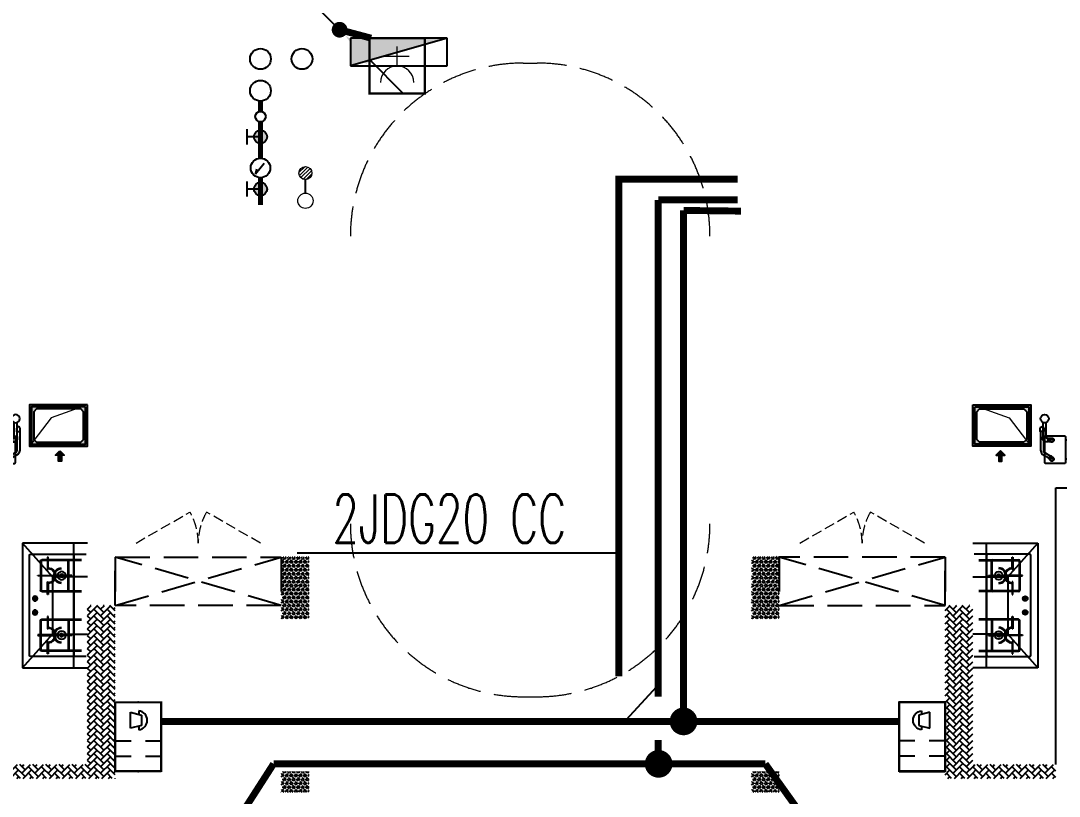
# Model space of a CAD drawing. Extents: x 5031545 to 5313844, y -886381 to -283477.
# Drawn here: x 5109229 to 5116738, y -842222 to -836618 of the extents above; entities that cross this region are included whole.
import ezdxf
from ezdxf.enums import TextEntityAlignment as Align

# ---------------------------------------------------------------- set-up
doc = ezdxf.new("R2010")
doc.units = 0
doc.header["$LTSCALE"] = 1000
doc.header["$MEASUREMENT"] = 0
doc.linetypes.add('A户型$0$DASH', pattern=[0.35, 0.25, -0.1])
doc.linetypes.add('DASH', pattern=[0.35, 0.25, -0.1])
doc.layers.get('0').update_dxf_attribs({"linetype": 'CONTINUOUS'})
for name, color, linetype in [('!!电气', 1, 'CONTINUOUS'), ('5fur', 175, 'CONTINUOUS'), ('AH-FURNITURE', 1, 'CONTINUOUS'), ('DIM-照明', 7, 'CONTINUOUS'), ('EQUIP-安防', 3, 'CONTINUOUS'), ('EQUIP_消火栓', 7, 'CONTINUOUS'), ('LVTRY', 252, 'CONTINUOUS'), ('LWIRE', 4, 'CONTINUOUS'), ('VPIPE-凝结', 150, 'CONTINUOUS'), ('VPIPE-消防', 1, 'TG_X'), ('VPIPE-给水', 3, 'TG_J'), ('WIRE-安防', 4, 'CONTINUOUS'), ('WIRE-消防', 4, 'CONTINUOUS'), ('WIRE-综合布线', 5, 'DASH'), ('保温', 6, 'CONTINUOUS'), ('建筑-排气道', 252, 'CONTINUOUS'), ('污水', 3, 'CONTINUOUS'), ('给水', 4, 'CONTINUOUS')]:
    doc.layers.add(name, color=color, linetype=linetype)
for name, color, linetype, lineweight in [('EQUIP-消防', 3, 'CONTINUOUS', 20), ('EQUIP_地漏', 7, 'CONTINUOUS', 18), ('PUB_HATCH', 8, 'CONTINUOUS', 9), ('STAIR', 252, 'CONTINUOUS', 20), ('VPIPE-废水', 31, 'TG_F', 18), ('WINDOW', 146, 'CONTINUOUS', 20), ('平面-空调预留孔', 252, 'CONTINUOUS', 15), ('立面-洞口示意', 252, 'CONTINUOUS', 13)]:
    doc.layers.add(name, color=color, linetype=linetype, lineweight=lineweight)
doc.styles.add('_TEL_DIM', font='simplex.shx', dxfattribs={"width": 0.8, "height": 3.5, "bigfont": 'hztxt.shx'})
doc.styles.add('DIM_FONT', font='SIMPLEX', dxfattribs={"width": 0.7, "bigfont": 'GBCBIG'})
doc.styles.get("Standard").update_dxf_attribs({"font": 'gbenor.shx', "bigfont": 'gbcbig.shx'})
doc.styles.add('TG_LINETYPE', font='SIMPLEX', dxfattribs={"width": 0.8, "height": 3, "bigfont": 'HZTXT'})
doc.linetypes.add('TG_F', pattern='A,2,-0.3,["F",TG_LINETYPE,S=0.1,R=0,X=-0.23,Y=-0.15],0', length=2.3)
doc.linetypes.add('TG_J', pattern='A,2,-0.22,["J",TG_LINETYPE,S=0.1,R=0,X=-0.18,Y=-0.15],0', length=2.22)
doc.linetypes.add('TG_X', pattern='A,4,-0.3,["X",TG_LINETYPE,S=0.1,R=0,X=-0.23,Y=-0.15],0', length=4.3)
pattern_1 = [(45, (0, 0), (0, 47.4157523), [100.584, -33.528]), (135, (23.708, 23.708), (3e-15, 47.4157523), [100.584, -33.528])]
pattern_2 = [(90, (0, 0), (-16.49778, 1e-15), [9.525, -19.05]), (210, (0, 0), (8.24889, -14.2874966), [9.525, -19.05]), (150, (6e-16, 9.525), (-8.24889, -14.2874966), [9.525, -19.05])]

# ---------------------------------------------------------------- blocks, each defined once
blk = doc.blocks.new('$equip$00002628')
at = {"linetype": 'Continuous'}
for p, q in [((-0.625, 0.415), (0.625, 0.415)), ((-0.625, -0.415), (-0.625, 0.415)), ((0.071, 0.129), (0.071, 0.415)), ((0.35, 0.129), (0.35, 0.415)), ((0.625, 0.415), (0.625, -0.415)), ((-0.472, 0.01), (-0.409, 0.01)), ((-0.446, -0.138), (-0.395, 0.058)), ((-0.395, 0.058), (-0.395, 0.058)), ((-0.395, 0.058), (-0.206, 0.058)), ((-0.206, 0.058), (-0.155, -0.138)), ((-0.191, 0.01), (-0.129, 0.01)), ((-0.155, -0.138), (-0.446, -0.138)), ((0.071, -0.415), (0.071, -0.129)), ((0.35, -0.415), (0.35, -0.129)), ((0.625, -0.415), (-0.625, -0.415))]:
    blk.add_line(p, q, dxfattribs=at)
at = {"const_width": 0.04}
blk.add_lwpolyline([(-0.625, 0.415), (0.625, 0.415), (0.625, -0.415), (-0.625, -0.415), (-0.625, 0.415), (0.625, 0.415)], dxfattribs=at)
at = {"linetype": 'Continuous'}
blk.add_arc((-0.3, -0.011), 0.173, 6.9897, 173.0103, dxfattribs=at)
for p in [(0, 0.415), (-0.625, 0), (0.625, 0), (0, -0.415)]:
    blk.add_point(p)
at = {"color": 7, "style": '_TEL_DIM', "flags": 1}
blk.add_attdef('A', text='', height=0.000025, dxfattribs=at).set_placement((0, 0), align=Align.MIDDLE_CENTER)
blk = doc.blocks.new('$equip$00002656')
for p, q in [((-0.5, 1), (-0.5, 0)), ((0.5, 1), (-0.5, 1)), ((0.5, 0), (0.5, 1)), ((0, 0.5), (0, 0.15)), ((-0.219, 0.331), (0.222, 0.331)), ((-0.5, 0), (0.5, 0))]:
    blk.add_line(p, q)
at = {"const_width": 0.04}
blk.add_lwpolyline([(-0.5, 1), (0.5, 1), (0.5, 0), (-0.5, 0), (-0.5, 1), (0.5, 1)], dxfattribs=at)
blk.add_arc((0, 0.8), 0.3, 180, 0)
for p in [(0, 1), (-0.5, 0.5), (0.5, 0.5), (0, 0)]:
    blk.add_point(p)
at = {"color": 7, "flags": 1}
for tag, height, p in [('B', 0.4, (0.762, 0.292)), ('A', 0.00002, (0, 0))]:
    blk.add_attdef(tag, text='', height=height, dxfattribs=at).set_placement(p, align=Align.MIDDLE_CENTER)
blk = doc.blocks.new('$TelecSys$00000081')
for p, q in [((0.104, 0.104), (0.104, 0.104)), ((-0.104, -0.104), (-0.104, -0.104)), ((-1.15, -1.15), (-0.55, -0.55))]:
    blk.add_line(p, q)
at = {"const_width": 0.142}
blk.add_lwpolyline([(0.071, 0, 1), (-0.071, 0, 1)], format="xyb", close=True, dxfattribs=at)
blk.add_solid([(-0.62, -0.48), (-0.48, -0.62), (-0.1, -0.1)])
at = {"width": 0.8, "flags": 9}
blk.add_attdef('A', (0, 0), '', height=0.00002, rotation=180, dxfattribs=at)
blk = doc.blocks.new('$TelecSys$00000079')
for p, q in [((0.7, 0.7), (0, 0)), ((0.104, 0.104), (0.104, 0.104)), ((-0.104, -0.104), (-0.104, -0.104))]:
    blk.add_line(p, q)
at = {"const_width": 0.142}
blk.add_lwpolyline([(-0.071, 0, 1), (0.071, 0, 1)], format="xyb", close=True, dxfattribs=at)
blk.add_solid([(0.63, 0.77), (0.77, 0.63), (1.15, 1.15)])
at = {"width": 0.8, "flags": 9}
blk.add_attdef('A', (0, 0), '', height=0.00002, dxfattribs=at)
blk = doc.blocks.new('$TwtSys$00000434')
at = {"color": 252}
for p, q in [((-0.5, 0.5), (-0.5, -0.5)), ((-0.5, -0.5), (0.5, 0.5)), ((0.5, 0.5), (-0.5, 0.5)), ((0.5, -0.5), (0.5, 0.5)), ((-0.5, -0.5), (0.5, -0.5))]:
    blk.add_line(p, q, dxfattribs=at)
blk.add_solid([(0.5, -0.5), (0.5, 0.5), (-0.5, -0.5)], dxfattribs=at)
blk = doc.blocks.new('VDVDVDCZSCCS')
at = {"layer": '保温', "linetype": 'Continuous', "ltscale": 10}
h = blk.add_hatch(dxfattribs=at)
h.set_pattern_fill('HEX', color=251, scale=10, angle=90, style=0)
h.set_pattern_definition(pattern_2)
h.paths.add_polyline_path([(546716.7, 372073.7), (546916.7, 372073.7), (546916.6, 372523.7), (546716.6, 372523.7)])
h = blk.add_hatch(dxfattribs=at)
h.set_pattern_fill('HEX', color=251, scale=10, angle=90, style=0)
h.set_pattern_definition(pattern_2)
h.paths.add_polyline_path([(550316.4, 372073.8), (550116.4, 372073.8), (550116.5, 372523.8), (550316.5, 372523.8)])
at = {"layer": '保温', "linetype": 'ByBlock', "ltscale": 10}
h = blk.add_hatch(dxfattribs=at)
h.set_pattern_fill('AR-HBONE', color=251, scale=55)
h.set_pattern_definition(pattern_1)
h.paths.add_polyline_path([(545316.6, 372173.7), (545316.7, 370923.7), (545516.7, 370923.7), (545516.6, 372173.7)])
h = blk.add_hatch(dxfattribs=at)
h.set_pattern_fill('AR-HBONE', color=251, scale=55)
h.set_pattern_definition(pattern_1)
h.paths.add_polyline_path([(551716.6, 372173.7), (551716.5, 370923.7), (551516.5, 370923.7), (551516.6, 372173.7)])
h = blk.add_hatch(dxfattribs=at)
h.set_pattern_fill('AR-HBONE', color=251, scale=55)
h.set_pattern_definition(pattern_1)
h.paths.add_polyline_path([(545316.7, 370923.7), (545316.7, 371023.7), (544716.7, 371023.7), (544716.7, 370923.7)])
h = blk.add_hatch(dxfattribs=at)
h.set_pattern_fill('AR-HBONE', color=251, scale=55)
h.set_pattern_definition(pattern_1)
h.paths.add_polyline_path([(551716.5, 370923.7), (551716.5, 371023.7), (552316.5, 371023.7), (552316.5, 370923.7)])
at = {"layer": '保温', "linetype": 'Continuous', "ltscale": 10}
h = blk.add_hatch(dxfattribs=at)
h.set_pattern_fill('HEX', color=251, scale=10, angle=90, style=0)
h.set_pattern_definition(pattern_2)
h.paths.add_polyline_path([(546716.7, 370823.7), (546916.7, 370823.7), (546916.6, 370973.7), (546716.6, 370973.7)])
h = blk.add_hatch(dxfattribs=at)
h.set_pattern_fill('HEX', color=251, scale=10, angle=90, style=0)
h.set_pattern_definition(pattern_2)
h.paths.add_polyline_path([(550316.4, 370823.8), (550116.4, 370823.8), (550116.5, 370973.8), (550316.5, 370973.8)])
blk = doc.blocks.new('A$C2705576B')
at = {"layer": '给水'}
h = blk.add_hatch(color=252, dxfattribs=at)
edge = h.paths.add_edge_path()
edge.add_arc((417.5, -1741.2), 47.2, 0, 360)
h = blk.add_hatch(color=252, dxfattribs=at)
edge = h.paths.add_edge_path()
edge.add_arc((794.7, -1741.2), 47.2, 0, 360)
at = {"layer": '给水', "color": 252}
for p, q in [((363.1, -1645.4), (471.8, -1645.4)), ((417.5, -1741.2), (417.5, -1645.4)), ((740.3, -1645.4), (849, -1645.4)), ((794.7, -1741.2), (794.7, -1645.4)), ((601.1, -1768.1), (525.3, -1704.3)), ((525.3, -1704.3), (564, -1715))]:
    blk.add_line(p, q, dxfattribs=at)
at = {"layer": '给水', "color": 252, "const_width": 35.4}
for points in [[(499.1, -1741.2), (302.5, -1741.2)], [(903.5, -1741.2), (640.6, -1741.2)], [(1052.8, -1741.2), (978.5, -1741.2)]]:
    blk.add_lwpolyline(points, dxfattribs=at)
at = {"layer": '给水', "color": 252}
for centre, radius in [((417.5, -1741.2), 47.2), ((569.8, -1741.2), 70.8), ((794.7, -1741.2), 47.2), ((941, -1741.2), 37.5)]:
    blk.add_circle(centre, radius, dxfattribs=at)
blk = doc.blocks.new('$TwtSys$00000141')
at = {"color": 1}
for p, q in [((-47.1, 3.8), (-5, 45.9)), ((-47.1, 3.8), (-5, 45.9)), ((-43.6, -17.5), (17.5, 43.6)), ((-43.6, -17.5), (17.5, 43.6)), ((-33.2, -33.2), (33.2, 33.2)), ((-33.2, -33.2), (33.2, 33.2)), ((-16.2, -43.5), (43.8, 16.4)), ((-16.2, -43.5), (43.8, 16.4)), ((5.7, -46.1), (46.1, -5.7)), ((5.7, -46.1), (46.1, -5.7))]:
    blk.add_line(p, q, dxfattribs=at)
blk.add_circle((0, 0), 47, dxfattribs=at)
blk.add_circle((0, 0), 47, dxfattribs=at)
blk = doc.blocks.new('*U140')
h = blk.add_hatch(color=5)
h.set_gradient(color1=(0, 0, 255), rotation=180, tint=1)
h.paths.add_polyline_path([(0, 0), (-6.35, -6.35), (-6.35, -2.159), (-15, -2.159), (-15, 2.159), (-6.35, 2.159), (-6.35, 6.35)])
at = {"color": 0, "linetype": 'Continuous'}
blk.add_lwpolyline([(0, 0), (-6.35, -6.35), (-6.35, -2.159), (-15, -2.159), (-15, 2.159), (-6.35, 2.159), (-6.35, 6.35)], close=True, dxfattribs=at)
blk = doc.blocks.new('vcxvcdfvdxv')
at = {"layer": 'PUB_HATCH'}
blk.add_hatch(color=252, dxfattribs=at).paths.add_polyline_path([(582308.7, 371343.3), (582308.7, 371073.3), (582448.7, 371073.3), (582448.7, 371088.3), (582343.7, 371088.3), (582323.7, 371108.3), (582323.7, 371308.3), (582343.7, 371328.3), (582663.7, 371328.3), (582683.7, 371308.3), (582683.7, 371108.3), (582663.7, 371088.3), (582558.7, 371088.3), (582558.7, 371073.3), (582698.7, 371073.3), (582698.7, 371343.3)])
at = {"layer": 'AH-FURNITURE', "color": 252}
for p, q in [((582803.7, 371125.8), (582803.7, 371230)), ((582823.7, 371125.8), (582823.7, 371230)), ((582784.7, 371165.8), (582784.7, 371030.8)), ((582804.7, 371165.8), (582804.7, 371030.8)), ((582843.2, 371113.3), (582836.2, 371113.3)), ((582843.2, 371093.3), (582836.2, 371093.3)), ((582994.7, 371103.3), (582964.7, 371103.3)), ((582994.7, 371103.3), (582994.7, 370965.3)), ((582796.4, 371002.5), (582842.7, 370974.2)), ((582810.5, 371016.6), (582856.8, 370988.3)), ((582994.7, 370965.3), (582964.7, 370965.3))]:
    blk.add_line(p, q, dxfattribs=at)
for points in [[(582781.7, 371188.3, -1), (582807.7, 371188.3), (582807.7, 371165.8), (582781.7, 371165.8)], [(582836.2, 371090.3), (582820.7, 371090.3, -0.414214), (582800.7, 371110.3), (582800.7, 371125.8), (582826.7, 371125.8), (582826.7, 371116.3), (582836.2, 371116.3)], [(582964.7, 371124.3), (582964.7, 370944.3, -0.414214), (582954.7, 370934.3), (582824.7, 370934.3, -0.414214), (582814.7, 370944.3), (582814.7, 371124.3, -0.414214), (582824.7, 371134.3), (582954.7, 371134.3, -0.414214)], [(582865.7, 371116.3, -1), (582865.7, 371090.3), (582843.2, 371090.3), (582843.2, 371116.3)], [(582874.9, 370974.5, -1), (582856.5, 370956.1), (582840.6, 370972), (582859, 370990.4)]]:
    blk.add_lwpolyline(points, format="xyb", close=True, dxfattribs=at)
for centre, radius in [((582813.7, 371258.3), 30), ((582865.7, 371103.3), 15), ((582865.7, 371103.3), 10), ((582865.7, 370965.3), 15), ((582865.7, 370965.3), 10)]:
    blk.add_circle(centre, radius, dxfattribs=at)
for radius in [40, 20]:
    blk.add_arc((582824.7, 371030.8), radius, 180, 225, dxfattribs=at)
at = {"layer": 'LVTRY', "color": 252}
for p, q in [((583168.7, 371227.7), (583168.7, 370839)), ((583813, 371258.3), (583199.4, 371258.3)), ((583843.7, 370839), (583843.7, 371227.7)), ((583260.7, 371176.5), (583466.2, 371176.5)), ((583474.8, 371199.4), (583436, 371095.8)), ((583453.7, 371085.6), (583524, 371171)), ((583504.1, 371209.9), (583518.4, 371201.7)), ((583690.3, 371176.5), (583751.6, 371176.5)), ((582448.7, 371088.3), (582448.7, 371073.3)), ((582558.7, 371088.3), (582558.7, 371073.3)), ((583199.4, 370900.4), (583199.4, 371115.2)), ((583436, 371095.8), (583453.7, 371085.6)), ((583588, 371115.2), (583588, 370900.4)), ((583628.9, 370900.4), (583628.9, 371115.2)), ((583813, 371115.2), (583813, 370900.4)), ((583199.4, 370808.3), (583813, 370808.3)), ((583526.6, 370839), (583260.7, 370839)), ((583751.6, 370839), (583690.3, 370839)), ((582893.7, 368758.3), (582893.7, 370758.3)), ((582893.7, 370758.3), (583993.7, 370758.3)), ((583993.7, 370758.3), (583993.7, 369632.3)), ((582293.7, 370358.3), (582763.9, 370358.3)), ((582393.7, 369458.3), (582393.7, 370358.3)), ((582547.9, 370115.4), (582763.9, 370358.3)), ((582763.9, 370358.3), (582763.9, 369458.3)), ((582703.7, 370278.3), (582303.7, 370278.3)), ((582393.7, 370268.3), (582393.7, 369548.3)), ((582578.9, 370168.3), (582578.9, 370258.3)), ((582578.9, 370258.3), (582583.4, 370258.3)), ((582583.4, 370258.3), (582583.4, 370168.3)), ((582713.7, 369548.3), (582713.7, 370268.3)), ((582338.7, 370238.3), (582623.7, 370238.3)), ((582338.7, 370233.3), (582623.7, 370233.3)), ((582428.7, 370018.3), (582428.7, 370228.3)), ((582433.7, 370018.3), (582433.7, 370228.3)), ((582628.7, 370228.3), (582628.7, 370018.3)), ((582633.7, 370228.3), (582633.7, 370018.3)), ((582293.7, 370115.4), (582547.9, 370115.4)), ((582393.7, 369700.3), (582393.7, 370115.4)), ((582408.7, 370125.6), (582536.2, 370125.6)), ((582408.7, 370121.1), (582408.7, 370125.6)), ((582536.2, 370121.1), (582408.7, 370121.1)), ((582653.7, 370125.6), (582526.2, 370125.6)), ((582526.2, 370125.6), (582526.2, 370121.1)), ((582526.2, 370121.1), (582653.7, 370121.1)), ((582536.2, 370125.6), (582536.2, 370121.1)), ((582547.9, 370115.4), (582547.9, 369700.3)), ((582583.4, 370168.3), (582578.9, 370168.3)), ((582653.7, 370121.1), (582653.7, 370125.6)), ((582583.4, 370078.3), (582578.9, 370078.3)), ((582578.9, 370078.3), (582578.9, 369988.3)), ((582583.4, 369988.3), (582583.4, 370078.3)), ((582623.7, 370013.3), (582338.7, 370013.3)), ((582623.7, 370008.3), (582338.7, 370008.3)), ((582578.9, 369988.3), (582583.4, 369988.3)), ((582693.1, 369958.3), (582654.3, 369958.3)), ((582673.7, 369938.9), (582673.7, 369977.7)), ((582673.7, 369838.9), (582673.7, 369877.7)), ((582623.7, 369808.3), (582338.7, 369808.3)), ((582623.7, 369803.3), (582338.7, 369803.3)), ((582578.9, 369738.3), (582578.9, 369828.3)), ((582578.9, 369828.3), (582583.4, 369828.3)), ((582583.4, 369828.3), (582583.4, 369738.3)), ((582693.1, 369858.3), (582654.3, 369858.3)), ((582428.7, 369798.3), (582428.7, 369588.3)), ((582433.7, 369798.3), (582433.7, 369588.3)), ((582583.4, 369738.3), (582578.9, 369738.3)), ((582628.7, 369588.3), (582628.7, 369798.3)), ((582633.7, 369588.3), (582633.7, 369798.3)), ((582547.9, 369700.3), (582293.7, 369700.3)), ((582536.2, 369695.6), (582408.7, 369695.6)), ((582408.7, 369695.6), (582408.7, 369691.1)), ((582408.7, 369691.1), (582536.2, 369691.1)), ((582526.2, 369691.1), (582526.2, 369695.6)), ((582526.2, 369695.6), (582653.7, 369695.6)), ((582653.7, 369691.1), (582526.2, 369691.1)), ((582536.2, 369691.1), (582536.2, 369695.6)), ((582763.9, 369458.3), (582547.9, 369700.3)), ((582653.7, 369695.6), (582653.7, 369691.1)), ((582338.7, 369583.3), (582623.7, 369583.3)), ((582338.7, 369578.3), (582623.7, 369578.3)), ((582583.4, 369648.3), (582578.9, 369648.3)), ((582578.9, 369648.3), (582578.9, 369558.3)), ((582583.4, 369558.3), (582583.4, 369648.3)), ((583969.7, 369632.3), (583969.7, 369220.3)), ((583988.9, 369632.3), (583969.7, 369632.3)), ((583988.9, 369632.3), (583988.9, 368808.3)), ((584561.7, 369632.3), (583988.9, 369632.3)), ((584561.7, 368808.3), (584561.7, 369632.3)), ((582303.7, 369538.3), (582703.7, 369538.3)), ((582578.9, 369558.3), (582583.4, 369558.3)), ((582763.9, 369458.3), (582293.7, 369458.3)), ((583926.2, 369214.5), (583945.2, 369217.5)), ((583969.9, 368805.4), (583926.2, 369214.5)), ((583945.2, 369217.5), (583988.9, 368808.3)), ((583988.9, 369220.3), (583969.7, 369220.3)), ((583980.1, 369197), (583948.5, 369192.2)), ((583980.1, 369197), (583988.9, 369130.7)), ((583985.2, 368831.8), (583988.9, 368832.4)), ((583988.9, 368808.3), (583969.9, 368805.4)), ((583988.9, 368808.3), (584561.7, 368808.3))]:
    blk.add_line(p, q, dxfattribs=at)
for points in [[(582293.7, 371358.3), (582713.7, 371358.3), (582713.7, 371058.3), (582293.7, 371058.3)], [(582308.7, 371343.3), (582698.7, 371343.3), (582698.7, 371073.3), (582308.7, 371073.3)], [(582663.7, 371088.3), (582343.7, 371088.3), (582323.7, 371108.3), (582323.7, 371308.3), (582343.7, 371328.3), (582663.7, 371328.3), (582683.7, 371308.3), (582683.7, 371108.3), (582663.7, 371088.3)], [(584561.7, 368845.2), (584593.7, 368845.2), (584593.7, 369595.5), (584561.7, 369595.5)]]:
    blk.add_lwpolyline(points, close=True, dxfattribs=at)
for centre, radius in [((583444.8, 371207.2), 20.5), ((583567.5, 371207.2), 20.5), ((583649.4, 371207.2), 20.5), ((583393.7, 371007.8), 25.6), ((583715.8, 371007.8), 25.6), ((582481.2, 370123.3), 29.7), ((582481.2, 370123.3), 11.7), ((582673.7, 369958.3), 17), ((582673.7, 369858.3), 17), ((582481.2, 369693.3), 29.7), ((582481.2, 369693.3), 11.7)]:
    blk.add_circle(centre, radius, dxfattribs=at)
for centre, radius, start, end in [((583199.4, 371227.7), 30.7, 89.99999, 179.99999), ((583813, 371227.7), 30.7, 359.99999, 89.99999), ((583260.7, 371115.2), 61.4, 89.99999, 179.99999), ((583493.9, 371192.2), 20.5, 59.99999, 159.46231), ((583508.2, 371184), 20.5, 320.53767, 59.99999), ((583526.6, 371115.2), 61.4, 359.99999, 89.99999), ((583690.3, 371115.2), 61.4, 89.99999, 179.99999), ((583751.6, 371115.2), 61.4, 359.99999, 89.99999), ((583260.7, 370900.4), 61.4, 179.99999, 269.99999), ((583526.6, 370900.4), 61.4, 269.99999, 359.99999), ((583690.3, 370900.4), 61.4, 179.99999, 269.99999), ((583751.6, 370900.4), 61.4, 269.99999, 359.99999), ((583199.4, 370839), 30.7, 179.99999, 269.99999), ((583813, 370839), 30.7, 269.99999, 359.99999), ((582403.7, 370268.3), 10, 90, 180), ((582703.7, 370268.3), 10, 0, 90), ((582438.7, 370228.3), 10, 90, 180), ((582438.7, 370228.3), 5, 90, 180), ((582481.2, 370123.3), 56.7, 2.27424, 87.72576), ((582481.2, 370123.3), 52.2, 2.47041, 87.52959), ((582581.2, 370123.3), 56.7, 92.27424, 177.72576), ((582581.2, 370123.3), 52.2, 92.47041, 177.52959), ((582623.7, 370228.3), 10, 0, 90), ((582623.7, 370228.3), 5, 0, 90), ((582481.2, 370123.3), 56.7, 272.27424, 357.72576), ((582481.2, 370123.3), 52.2, 272.47041, 357.52959), ((582581.2, 370123.3), 56.7, 182.27424, 267.72576), ((582581.2, 370123.3), 52.2, 182.47041, 267.52959), ((582438.7, 370018.3), 10, 180, 270), ((582438.7, 370018.3), 5, 180, 270), ((582623.7, 370018.3), 5, 270, 0), ((582623.7, 370018.3), 10, 270, 0), ((582438.7, 369798.3), 10, 90, 180), ((582438.7, 369798.3), 5, 90, 180), ((582623.7, 369798.3), 10, 0, 90), ((582623.7, 369798.3), 5, 0, 90), ((582481.2, 369693.3), 56.7, 2.27424, 87.72576), ((582481.2, 369693.3), 52.2, 2.47041, 87.52959), ((582581.2, 369693.3), 56.7, 92.27424, 177.72576), ((582581.2, 369693.3), 52.2, 92.47041, 177.52959), ((582481.2, 369693.3), 56.7, 272.27424, 357.72576), ((582481.2, 369693.3), 52.2, 272.47041, 357.52959), ((582581.2, 369693.3), 56.7, 182.27424, 267.72576), ((582581.2, 369693.3), 52.2, 182.47041, 267.52959), ((582438.7, 369588.3), 10, 180, 270), ((582438.7, 369588.3), 5, 180, 270), ((582623.7, 369588.3), 5, 270, 0), ((582623.7, 369588.3), 10, 270, 0), ((582403.7, 369548.3), 10, 180, 270), ((582703.7, 369548.3), 10, 270, 0)]:
    blk.add_arc(centre, radius, start, end, dxfattribs=at)
at = {"layer": '平面-空调预留孔', "color": 252}
for p, q in [((584063.5, 371184.7), (584063.5, 371312.1)), ((584063.5, 371312.1), (584155.9, 371312.1)), ((584162.5, 371292.3), (584162.5, 371305.5)), ((584374.9, 371292.3), (584374.9, 371305.5)), ((584381.5, 371312.1), (584473.9, 371312.1)), ((584473.9, 371312.1), (584473.9, 371184.7)), ((584169.1, 371285.7), (584368.3, 371285.7)), ((584467.3, 371178.1), (584070.1, 371178.1))]:
    blk.add_line(p, q, dxfattribs=at)
blk.add_lwpolyline([(584344.5, 371331.9), (584357.7, 371358.3), (584454.1, 371358.3), (584467.3, 371331.9), (584493.7, 371331.9), (584493.7, 371184.7, -0.414214), (584467.3, 371158.3), (584070.1, 371158.3, -0.414214), (584043.7, 371184.7), (584043.7, 371331.9), (584070.1, 371331.9), (584083.3, 371358.3), (584179.6, 371358.3), (584192.8, 371331.9)], format="xyb", close=True, dxfattribs=at)
for centre, radius in [((584179.6, 371305.5), 10.6), ((584268.1, 371305.5), 15.8), ((584357.7, 371305.5), 10.6)]:
    blk.add_circle(centre, radius, dxfattribs=at)
for centre, start, end in [((584155.9, 371305.5), 360, 90), ((584381.5, 371305.5), 90, 180), ((584169.1, 371292.3), 180, 270), ((584368.3, 371292.3), 270, 0), ((584070.1, 371184.7), 180, 270), ((584467.3, 371184.7), 270, 0)]:
    blk.add_arc(centre, 6.6, start, end, dxfattribs=at)
at = {"layer": '立面-洞口示意', "color": 252}
blk.add_lwpolyline([(582293.7, 371358.3), (582557.2, 371264.4), (582713.7, 371058.3)], dxfattribs=at)
at = {"layer": '建筑-排气道', "color": 252, "xscale": -5, "yscale": 5, "zscale": 5, "rotation": 270}
blk.add_blockref('*U140', (582493.8, 371026), dxfattribs=at)
at = {"layer": 'LVTRY', "color": 252, "style": 'DIM_FONT', "width": 0.8, "flags": 9}
for tag in ['XSIZE', 'YSIZE']:
    blk.add_attdef(tag, (583506.2, 371257.3), '', height=0.5, rotation=89.99999, dxfattribs=at)
blk = doc.blocks.new('VDGVDVXVE')
at = {"layer": '5fur', "color": 252, "linetype": 'A户型$0$DASH'}
blk.add_line((584793.7, 369908.3), (585993.7, 370258.3), dxfattribs=at)
for points in [[(585993.7, 369908.3), (584793.7, 370258.3)], [(584793.7, 370258.3), (584793.7, 369908.3), (584793.7, 370258.3), (585993.7, 370258.3), (585993.7, 369908.3), (584793.7, 369908.3)]]:
    blk.add_lwpolyline(points, dxfattribs=at)
blk = doc.blocks.new('A$C547B2CCF')
at = {"layer": 'STAIR', "color": 252, "linetype": 'DASH'}
for points in [[(35300, 12020, -0.414214), (36550, 13270), (36650, 13270, -0.414214), (37900, 12020)], [(35300, 9940, 0.414214), (36550, 8690), (36650, 8690, 0.414214), (37900, 9940)]]:
    blk.add_lwpolyline(points, format="xyb", dxfattribs=at)
at = {"layer": 'VPIPE-凝结', "color": 252}
blk.add_line((34975, 12330), (34975, 12428), dxfattribs=at)
at = {"layer": 'VPIPE-废水', "color": 252}
blk.add_circle((34975, 12275), 55, dxfattribs=at)
at = {"layer": 'VPIPE-消防', "color": 252, "linetype": 'Continuous'}
blk.add_circle((34950, 13300), 75, dxfattribs=at)
at = {"layer": 'VPIPE-给水', "color": 252, "linetype": 'Continuous'}
for centre in [(34650, 13300), (34650, 13070)]:
    blk.add_circle(centre, 75, dxfattribs=at)
at = {"layer": 'WINDOW', "color": 252, "linetype": 'DASH', "ltscale": 0.3}
for points in [[(33750, 9800), (34139.8, 10024.9, -0.131605), (34200, 9800)], [(34650, 9800), (34260.3, 10024.9, 0.131605), (34200, 9800)], [(38550, 9800), (38939.7, 10024.9, -0.131605), (39000, 9800)], [(39450, 9800), (39060.2, 10024.9, 0.131605), (39000, 9800)]]:
    blk.add_lwpolyline(points, format="xyb", dxfattribs=at)
at = {"color": 252}
for name, p in [('VDGVDVXVE', (-551193.7, -360558.3)), ('VDVDVDCZSCCS', (-511916.6, -362823.7)), ('vcxvcdfvdxv', (-542493.7, -360558.3))]:
    blk.add_blockref(name, p, dxfattribs=at)
at = {"color": 252, "xscale": -1}
for name, p in [('vcxvcdfvdxv', (615693.7, -360558.3)), ('VDGVDVXVE', (624393.7, -360558.3))]:
    blk.add_blockref(name, p, dxfattribs=at)
at = {"layer": 'EQUIP_地漏', "color": 252}
blk.add_blockref('$TwtSys$00000141', (34975, 12475), dxfattribs=at)
at = {"layer": 'EQUIP_消火栓', "color": 252, "xscale": 700, "yscale": 200, "zscale": 700, "rotation": 180.00000000036}
blk.add_blockref('$TwtSys$00000434', (35650, 13350), dxfattribs=at)
at = {"layer": '污水', "color": 252, "rotation": 90.00000000046907}
blk.add_blockref('A$C2705576B', (32908.8, 11942.2), dxfattribs=at)

msp = doc.modelspace()

# ---------------------------------------------------------------- linework, layer by layer
at = {"layer": '!!电气', "color": 7}
for p, q in [((5111227.7, -840462.4), (5113559.1, -840462.4)), ((5113825.9, -841432.3), (5113603.8, -841673.7))]:
    msp.add_line(p, q, dxfattribs=at)
at = {"layer": 'DIM-照明', "const_width": 100}
for points in [[(5114071.5, -841681.4, -1), (5113971.5, -841681.4, -1)], [(5113891.3, -841988.3, -1), (5113791.3, -841988.3, -1)]]:
    msp.add_lwpolyline(points, format="xyb", close=True, dxfattribs=at)
at = {"layer": 'WIRE-安防', "color": 6, "const_width": 50}
for points in [[(5113552.9, -841355.1), (5113552.9, -837762), (5114412.6, -837762)], [(5114021.5, -841681.4), (5114021.5, -837988.4)], [(5114021.5, -837988.4), (5114437.7, -837993.3)], [(5114038.7, -841681.4), (5110244.6, -841681.4)], [(5115580.6, -841681.4), (5114038.7, -841681.4)]]:
    msp.add_lwpolyline(points, dxfattribs=at)
at = {"layer": 'WIRE-消防', "color": 4, "const_width": 50}
msp.add_lwpolyline([(5111534.6, -836682.3), (5111762.6, -836743.3)], dxfattribs=at)
at = {"layer": 'WIRE-综合布线', "color": 4, "const_width": 50}
for points in [[(5113838.7, -841502), (5113838.7, -837911.8)], [(5113838.7, -837911.8), (5114412.7, -837911.8)], [(5113838.7, -841988.3), (5113838.7, -841816.9)], [(5111057.3, -841988.3), (5109712.6, -844083.3)], [(5114612.6, -841988.3), (5111057.3, -841988.3)], [(5116112.6, -844083.3), (5114612.6, -841988.3)]]:
    msp.add_lwpolyline(points, dxfattribs=at)

# ---------------------------------------------------------------- block references
at = {"color": 2}
msp.add_blockref('A$C547B2CCF', (5076312.6, -850193.3), dxfattribs=at)
at = {"layer": 'EQUIP-安防', "color": 6, "yscale": 400, "zscale": 400}
for p, xscale, rotation in [((5110078.6, -841793.3), 400, 269.9999999925295), ((5115746.6, -841793.3), -400, 89.9999999925295)]:
    msp.add_blockref('$equip$00002628', p, dxfattribs=dict(at, xscale=xscale, rotation=rotation))
at = {"layer": 'EQUIP-消防', "color": 2, "xscale": 400, "yscale": 400, "zscale": 400, "rotation": 180}
msp.add_blockref('$equip$00002656', (5111951.1, -836743.3), dxfattribs=at)
at = {"layer": 'LWIRE', "color": 4, "xscale": -400, "yscale": 400, "zscale": 400, "rotation": 359.9999999558883}
for name in ['$TelecSys$00000079', '$TelecSys$00000081']:
    msp.add_blockref(name, (5111534.6, -836682.3), dxfattribs=at)

# ---------------------------------------------------------------- texts
at = {"layer": 'DIM-照明', "color": 7, "style": '_TEL_DIM', "width": 0.64}
msp.add_text('2JDG20 CC', height=350, dxfattribs=at).set_placement((5111482.4, -840390.6))

doc.saveas('drawing.dxf')
